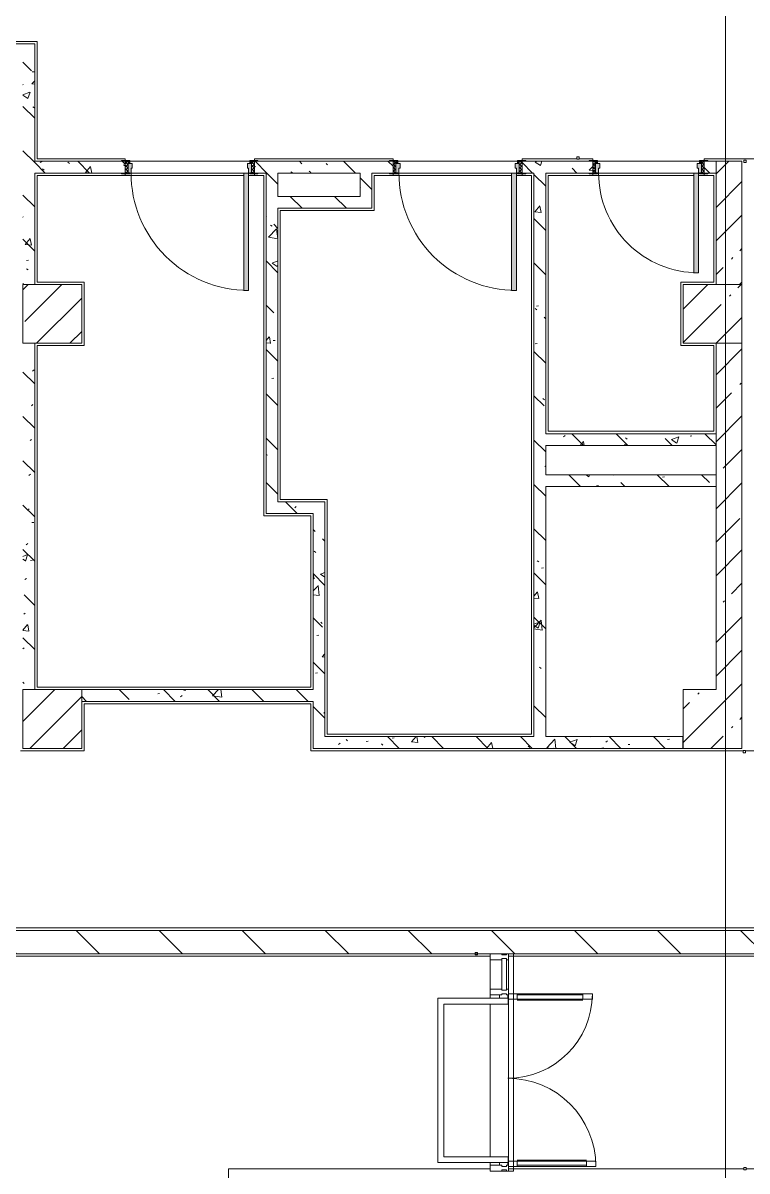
# Model space of a CAD drawing. Header units: millimetres. Extents: x -4005 to 195566, y -8553 to 29000.
# Drawn here: x 139273 to 145437, y 11550 to 21328 of the extents above; entities that cross this region are included whole.
import ezdxf

# ---------------------------------------------------------------- set-up
doc = ezdxf.new("R2010")
doc.units = ezdxf.units.MM
for name, color, linetype, lineweight, true_color in [('A-DETL-GENF-9', 7, 'Continuous', 5, 0xaaaaaa), ('A-DOOR-2', 7, 'Continuous', 5, 0xaaaaaa), ('A-DOOR-3', 7, 'Continuous', 5, 0xe2e2e2), ('A-DOOR-FRAM-2', 7, 'Continuous', 5, 0xe2e2e2), ('A-DOOR-FRAM-3', 7, 'Continuous', 5, 0xaaaaaa), ('A-FLOR-2', 7, 'Continuous', 5, 0xaaaaaa), ('I-WALL-8', 7, 'Continuous', 5, 0x787878)]:
    doc.layers.add(name, color=color, linetype=linetype, lineweight=lineweight, true_color=true_color)
for name, color, linetype, lineweight in [('A-GLAZ-CURT-2', 7, 'Continuous', 5), ('A-GLAZ-CWMG-2', 7, 'Continuous', 5), ('A-WALL', 7, 'Continuous', 9), ('A-WALL-2', 7, 'Continuous', 5), ('I-WALL-6', 7, 'Continuous', 5), ('S-COLS-3', 7, 'Continuous', 5), ('Оси', 7, 'Continuous', 9)]:
    doc.layers.add(name, color=color, linetype=linetype, lineweight=lineweight)
pattern_1 = [(45, (60693.44, 0), (-285.1231, 285.1231), []), (45, (60978.57, 0), (-285.1231, 285.1231), [504.031, -100.806, 16.764, -84.042])]
pattern_2 = [(135, (60693.44, 0), (-377.1708, -377.1708), [533.4, -88.9, 17.78, -88.9]), (135, (60693.44, 376.94), (-377.1708, -377.1708), []), (50, (60693.44, 0), (637.6445, -55.7866), [66.675, -733.425]), (355, (60693.44, 0), (-123.3494, 668.699), [53.34, -586.74]), (100.451, (60746.6, -4.65), (514.299, 612.908), [56.665, -623.315]), (46.184, (60693.44, 177.8), (948.7764, -147.15), [100.012, -1100.137]), (96.636, (60772.5, 165.5), (830.909, 865.997), [84.998, -934.973]), (351.184, (60693.4, 177.8), (830.918, 865.988), [80.01, -880.11]), (21, (60782.34, 133.35), (530.6506, -357.9283), [66.675, -733.425]), (326, (60782.34, 133.35), (216.308, 644.6585), [53.34, -586.74]), (71.451, (60826.57, 103.5), (746.9596, 286.7243), [56.665, -623.315]), (37.5, (60693.44, 0), (10.81053, 295.9426), [16.764, -562.864, 16.764, -578.866, -588.962]), (37.5, (60693.44, 0), (10.81053, 295.9426), [-1175.258, 16.764, -572.198]), (7.5, (60693.44, 0), (233.8692, 350.6318), [16.764, -322.834, 16.764, -549.529, -224.472]), (7.5, (60693.44, 0), (233.8692, 350.6318), [-905.891, 16.764, -207.708]), (327.5, (60495.2, 0), (474.5678, -20.0513), [16.764, -205.486, 16.764, -676.656, -920.115]), (327.5, (60495.2, 0), (474.5678, -20.0513), [-915.67, 16.764, -903.351]), (317.5, (60406.3, 0), (518.4522, 88.9934), [16.764, -272.161, 16.764, -443.738, -653.415]), (317.5, (60406.3, 0), (518.4522, 88.9934), [-749.427, 16.764, -636.651])]
pattern_3 = [(135, (1751.41, 114.685), (-14.14214, -14.14214), []), (225, (1751.41, 114.685), (14.14214, -14.14214), [])]
pattern_4 = [(45, (-371.384, 114.685), (-14.1421, 14.1421), []), (135, (-371.384, 114.685), (-14.1421, -14.1421), [])]
pattern_5 = [(135, (60693.44, 0), (-353.5534, -353.5534), [])]

# ---------------------------------------------------------------- blocks, each defined once
blk = doc.blocks.new('110_Дверь_СКБ_1Ст_Внутренняя1 - Д-11п 1100x2100h_кладовые _все__ коридор _между помещениями блока столовой__ моечные _все_ 2-32102277-1_4_1_птичка')
at = {"layer": 'A-DOOR-2'}
h = blk.add_hatch(dxfattribs=at)
h.set_pattern_fill('FP_182', color=256, style=0, pattern_type=2)
h.set_pattern_definition(pattern_3)
h.paths.add_polyline_path([(537.5, -50), (562.5, -50), (562.5, 50), (537.5, 50)])
at = {"layer": 'A-DOOR-3'}
h = blk.add_hatch(color=256, dxfattribs=at)
h.paths.add_polyline_path([(-487.5, -30), (-477.5, -30), (-477.5, 10), (-487.5, 10), (-487.5, 50), (-512.5, 50), (-512.5, -30)])
h.paths.add_polyline_path([(512.5, -30), (537.5, -30), (537.5, 50), (512.5, 50), (512.5, 10), (502.5, 10), (502.5, -30)])
at = {"layer": 'A-DOOR-FRAM-2'}
for points in [[(-447.5, 50), (-447.5, 1050), (-487.5, 1050), (-487.5, 50)], [(-567.5, 50), (-497.5, 50), (-497.5, 58), (-567.5, 58)], [(562.5, 50), (592.5, 50), (592.5, 58), (522.5, 58), (522.5, 50), (542.6, 50)], [(-567.5, -58), (-497.5, -58), (-497.5, -50), (-567.5, -50)], [(-497.5, -50), (-497.5, -30), (-512.5, -30), (-512.5, -50)], [(537.5, -50), (537.5, -30), (522.5, -30), (522.5, -50)], [(562.5, -58), (592.5, -58), (592.5, -50), (522.5, -50), (522.5, -58), (560.5, -58)]]:
    blk.add_hatch(color=256, dxfattribs=at).paths.add_polyline_path(points)
at = {"layer": 'A-DOOR-FRAM-3'}
h = blk.add_hatch(dxfattribs=at)
h.set_pattern_fill('FP_183', color=256, style=0, pattern_type=2)
h.set_pattern_definition(pattern_4)
h.paths.add_polyline_path([(-537.5, -50), (-512.5, -50), (-512.5, 50), (-537.5, 50)])
at = {"layer": 'A-DOOR-2'}
for p, q in [((-487.5, 1050), (-487.5, 50)), ((-447.5, 1050), (-487.5, 1050)), ((-447.5, 50), (-447.5, 1050)), ((-487.5, 50), (-447.5, 50))]:
    blk.add_line(p, q, dxfattribs=at)
blk.add_arc((-487.5, 50), 1000, 360, 90, dxfattribs=at)
at = {"layer": 'A-DOOR-FRAM-3'}
for p, q in [((-497.5, 58), (-567.5, 58)), ((-567.5, 58), (-567.5, 50)), ((-567.5, 50), (-497.5, 50)), ((-512.5, 50), (-537.5, 50)), ((-537.5, 50), (-537.5, -50)), ((-487.5, 50), (-512.5, 50)), ((-512.5, 50), (-512.5, -30)), ((-512.5, -50), (-512.5, 50)), ((-497.5, 50), (-512.5, 50)), ((-512.5, 50), (-512.5, 49)), ((-512.5, 49), (-497.5, 49)), ((-497.5, 50), (-497.5, 58)), ((-497.5, 49), (-497.5, 50)), ((-487.5, 10), (-487.5, 50)), ((-477.5, 10), (-487.5, 10)), ((-477.5, -30), (-477.5, 10)), ((512.5, 10), (502.5, 10)), ((502.5, 10), (502.5, -30)), ((512.5, 50), (512.5, 10)), ((537.5, 50), (512.5, 50)), ((592.5, 58), (522.5, 58)), ((522.5, 58), (522.5, 50)), ((537.5, 50), (522.5, 50)), ((522.5, 50), (522.5, 49)), ((522.5, 50), (592.5, 50)), ((522.5, 49), (537.5, 49)), ((537.5, -30), (537.5, 50)), ((562.5, 50), (537.5, 50)), ((537.5, 50), (537.5, -50)), ((537.5, 49), (537.5, 50)), ((562.5, -50), (562.5, 50)), ((592.5, 50), (592.5, 58)), ((-497.5, -50), (-567.5, -50)), ((-567.5, -50), (-567.5, -58)), ((-567.5, -58), (-497.5, -58)), ((-537.5, -50), (-512.5, -50)), ((-512.5, -30), (-477.5, -30)), ((-497.5, -30), (-512.5, -30)), ((-512.5, -30), (-512.5, -50)), ((-512.5, -50), (-497.5, -50)), ((-497.5, -50), (-497.5, -30)), ((-497.5, -58), (-497.5, -50)), ((502.5, -30), (537.5, -30)), ((537.5, -30), (522.5, -30)), ((522.5, -30), (522.5, -50)), ((522.5, -50), (537.5, -50)), ((592.5, -50), (522.5, -50)), ((522.5, -50), (522.5, -58)), ((522.5, -58), (592.5, -58)), ((537.5, -50), (537.5, -30)), ((537.5, -50), (562.5, -50)), ((592.5, -58), (592.5, -50))]:
    blk.add_line(p, q, dxfattribs=at)
blk = doc.blocks.new('110_Дверь_СКБ_1Ст_Внутренняя1 - Д-11п 1100x2100h_кладовые _все__ коридор _между помещениями блока столовой__ моечные _все_ 2-V149-1_4_1_птичка')
at = {"layer": 'A-DOOR-2'}
h = blk.add_hatch(dxfattribs=at)
h.set_pattern_fill('FP_182', color=256, style=0, pattern_type=2)
h.set_pattern_definition(pattern_3)
h.paths.add_polyline_path([(562.5, 50), (537.5, 50), (537.5, -50), (562.5, -50)])
at = {"layer": 'A-DOOR-3'}
h = blk.add_hatch(color=256, dxfattribs=at)
h.paths.add_polyline_path([(537.5, 50), (512.5, 50), (512.5, 10), (502.5, 10), (502.5, -30), (537.5, -30)])
h.paths.add_polyline_path([(-497.5, 50), (-512.5, 50), (-512.5, -30), (-477.5, -30), (-477.5, 10), (-487.5, 10), (-487.5, 50)])
at = {"layer": 'A-DOOR-FRAM-2'}
for points in [[(-487.5, 1050), (-487.5, 50), (-447.5, 50), (-447.5, 1050)], [(-537.5, 58), (-567.5, 58), (-567.5, 50), (-497.5, 50), (-497.5, 58), (-517.5, 58)], [(592.5, 58), (522.5, 58), (522.5, 50), (592.5, 50)], [(-537.5, -50), (-567.5, -50), (-567.5, -58), (-497.5, -58), (-497.5, -50), (-513.9, -50)], [(-512.5, -30), (-512.5, -50), (-497.5, -50), (-497.5, -30)], [(522.5, -30), (522.5, -50), (537.5, -50), (537.5, -30)], [(562.5, -50), (522.5, -55.2), (522.5, -58), (592.5, -58), (592.5, -50)]]:
    blk.add_hatch(color=256, dxfattribs=at).paths.add_polyline_path(points)
at = {"layer": 'A-DOOR-FRAM-3'}
h = blk.add_hatch(dxfattribs=at)
h.set_pattern_fill('FP_183', color=256, style=0, pattern_type=2)
h.set_pattern_definition(pattern_4)
h.paths.add_polyline_path([(-512.5, 50), (-537.5, 50), (-537.5, -50), (-512.5, -48.8)])
at = {"layer": 'A-DOOR-2'}
for p, q in [((-487.5, 1050), (-487.5, 50)), ((-447.5, 1050), (-487.5, 1050)), ((-447.5, 50), (-447.5, 1050)), ((-487.5, 50), (-447.5, 50))]:
    blk.add_line(p, q, dxfattribs=at)
blk.add_arc((-487.5, 50), 1000, 360, 90, dxfattribs=at)
at = {"layer": 'A-DOOR-FRAM-3'}
for p, q in [((-497.5, 58), (-567.5, 58)), ((-567.5, 58), (-567.5, 50)), ((-567.5, 50), (-497.5, 50)), ((-512.5, 50), (-537.5, 50)), ((-537.5, 50), (-537.5, -50)), ((-487.5, 50), (-512.5, 50)), ((-512.5, 50), (-512.5, -30)), ((-512.5, -50), (-512.5, 50)), ((-497.5, 50), (-512.5, 50)), ((-512.5, 50), (-512.5, 49)), ((-512.5, 49), (-497.5, 49)), ((-497.5, 50), (-497.5, 58)), ((-497.5, 49), (-497.5, 50)), ((-487.5, 10), (-487.5, 50)), ((-477.5, 10), (-487.5, 10)), ((-477.5, -30), (-477.5, 10)), ((512.5, 10), (502.5, 10)), ((502.5, 10), (502.5, -30)), ((512.5, 50), (512.5, 10)), ((537.5, 50), (512.5, 50)), ((592.5, 58), (522.5, 58)), ((522.5, 58), (522.5, 50)), ((537.5, 50), (522.5, 50)), ((522.5, 50), (522.5, 49)), ((522.5, 50), (592.5, 50)), ((522.5, 49), (537.5, 49)), ((537.5, -30), (537.5, 50)), ((562.5, 50), (537.5, 50)), ((537.5, 50), (537.5, -50)), ((537.5, 49), (537.5, 50)), ((562.5, -50), (562.5, 50)), ((592.5, 50), (592.5, 58)), ((-497.5, -50), (-567.5, -50)), ((-567.5, -50), (-567.5, -58)), ((-567.5, -58), (-497.5, -58)), ((-537.5, -50), (-512.5, -50)), ((-512.5, -30), (-477.5, -30)), ((-497.5, -30), (-512.5, -30)), ((-512.5, -30), (-512.5, -50)), ((-512.5, -50), (-497.5, -50)), ((-497.5, -50), (-497.5, -30)), ((-497.5, -58), (-497.5, -50)), ((502.5, -30), (537.5, -30)), ((537.5, -30), (522.5, -30)), ((522.5, -30), (522.5, -50)), ((522.5, -50), (537.5, -50)), ((592.5, -50), (522.5, -50)), ((522.5, -50), (522.5, -58)), ((522.5, -58), (592.5, -58)), ((537.5, -50), (537.5, -30)), ((537.5, -50), (562.5, -50)), ((592.5, -58), (592.5, -50))]:
    blk.add_line(p, q, dxfattribs=at)
blk = doc.blocks.new('Системная панель - Стекло - 40мм-22736316-1_4_1_птичка')
at = {"layer": 'A-GLAZ-CURT-2'}
for p, q in [((135, 0), (-135, 0)), ((-135, 0), (-135, -40)), ((135, -40), (135, 0)), ((-135, -40), (135, -40))]:
    blk.add_line(p, q, dxfattribs=at)
blk = doc.blocks.new('Прямоугольный импост - Импост структурный с накладкой - 160мм Темный-32274872-1_4_1_птичка')
at = {"layer": 'A-GLAZ-CWMG-2'}
for p, q in [((82557, 13100), (82557, 13350)), ((82714, 13100), (82714, 13350))]:
    blk.add_line(p, q, dxfattribs=at)
blk = doc.blocks.new('Прямоугольный импост - Импост структурный с накладкой - 160мм Темный-30755840-1_4_1_птичка')
at = {"layer": 'A-GLAZ-CWMG-2'}
for p, q in [((-50, 40), (-50, 140)), ((-50, 140), (0, 140)), ((0, 140), (0, 40)), ((-40, 40), (-50, 40)), ((-50, -17), (-50, 0)), ((-50, 0), (-40, 0)), ((-40, 0), (-40, 40)), ((-10, 40), (-10, 0)), ((0, 40), (-10, 40)), ((-10, 0), (0, 0)), ((0, 0), (0, -17)), ((0, -17), (-50, -17))]:
    blk.add_line(p, q, dxfattribs=at)
blk = doc.blocks.new('Дверь_Витражная_остекление_ - ДВН_CОШ в витраже В-7-32274869-1_4_1_птичка')
at = {"layer": 'A-DETL-GENF-9'}
for p, q in [((-735, 730), (-690, 730)), ((-735, 730), (-735, 17)), ((-690, 730), (-735, 730)), ((-735, 730), (-735, 17)), ((-690, 730), (-690, 14.3)), ((-690, 14.3), (-690, 730)), ((735, 760), (690, 760)), ((690, 760), (690, 14.3)), ((735, 760), (690, 760)), ((690, 760), (690, 14.3)), ((735, 760), (735, 17)), ((735, 17), (735, 760)), ((-735, 650), (-690, 650)), ((-725, 650), (-725, 90)), ((-681, 650), (-681, 90)), ((681, 680), (681, 90)), ((735, 680), (690, 680)), ((725, 680), (725, 90)), ((-735, 90), (-690, 90)), ((-697, 10), (-725, 10)), ((-725, 10), (-697, 10)), ((-697, 10), (-725, 10)), ((735, 90), (690, 90)), ((702.2, 10), (725, 10)), ((702.2, 10), (725, 10)), ((702.2, 10), (725, 10)), ((-725, -60), (-697.4, -60)), ((725, -60), (702.6, -60))]:
    blk.add_line(p, q, dxfattribs=at)
at = {"layer": 'A-DOOR-2'}
for p, q in [((-735, 730), (-735, 17)), ((735, 760), (735, 17))]:
    blk.add_line(p, q, dxfattribs=at)
for centre, radius, start, end in [((-735, 10), 720, 360, 90), ((735, 10), 750, 90, 180)]:
    blk.add_arc(centre, radius, start, end, dxfattribs=at)
blk = doc.blocks.new('Прямоугольный импост - Импост структурный с накладкой - 160мм Темный-30755836-1_4_1_птичка')
at = {"layer": 'A-GLAZ-CWMG-2'}
for p, q in [((-25, 40), (-25, 140)), ((-25, 140), (25, 140)), ((25, 140), (25, 40)), ((-15, 40), (-25, 40)), ((-25, -17), (-25, 0)), ((-25, 0), (-15, 0)), ((-15, 0), (-15, 40)), ((15, 40), (15, 0)), ((25, 40), (15, 40)), ((15, 0), (25, 0)), ((25, 0), (25, -17)), ((25, -17), (-25, -17))]:
    blk.add_line(p, q, dxfattribs=at)
blk = doc.blocks.new('Прямоугольный импост - Импост структурный с накладкой - 160мм Темный-30755843-1_4_1_птичка')
at = {"layer": 'A-GLAZ-CWMG-2'}
for p, q in [((0, 140), (-50, 140)), ((-50, 140), (-50, 40)), ((0, 40), (0, 140)), ((-50, 40), (-40, 40)), ((-40, 0), (-50, 0)), ((-50, 0), (-50, -17)), ((-40, 40), (-40, 0)), ((-10, 0), (-10, 40)), ((-10, 40), (0, 40)), ((0, 0), (-10, 0)), ((0, -17), (0, 0)), ((-50, -17), (0, -17))]:
    blk.add_line(p, q, dxfattribs=at)
blk = doc.blocks.new('110_Дверь_СКБ_1Ст_Внутренняя1 - Д-7_п__950x2100h_Туалет-V172-1_4_1_птичка')
at = {"layer": 'A-DOOR-2'}
h = blk.add_hatch(dxfattribs=at)
h.set_pattern_fill('FP_186', color=256, style=0, pattern_type=2)
h.set_pattern_definition([(135, (1826.41, 114.685), (-14.14214, -14.14214), []), (225, (1826.41, 114.685), (14.14214, -14.14214), [])])
h.paths.add_polyline_path([(487.5, 50), (462.5, 50), (462.5, -50), (487.5, -50)])
at = {"layer": 'A-DOOR-3'}
h = blk.add_hatch(color=256, dxfattribs=at)
h.paths.add_polyline_path([(437.5, 50), (437.5, 10), (427.5, 10), (427.5, -30), (462.5, -30), (462.5, 50), (447.5, 50)])
h.paths.add_polyline_path([(-422.5, 50), (-437.5, 50), (-437.5, -30), (-402.5, -30), (-402.5, 10), (-412.5, 10), (-412.5, 50)])
at = {"layer": 'A-DOOR-FRAM-2'}
for points in [[(-372.5, 900), (-412.5, 900), (-412.5, 50), (-372.5, 50), (-372.5, 622.5)], [(-492.5, 58), (-492.5, 50), (-422.5, 50), (-422.5, 58), (-462.5, 58)], [(467.5, 58), (447.5, 58), (447.5, 50), (517.5, 50), (517.5, 58), (487.5, 58)], [(-492.5, -50), (-492.5, -58), (-422.5, -58), (-422.5, -50), (-462.5, -50)], [(-437.5, -30), (-437.5, -50), (-422.5, -50), (-422.5, -30)], [(447.5, -30), (447.5, -50), (462.5, -50), (462.5, -30)], [(487.5, -50), (447.5, -50), (447.5, -58), (517.5, -58), (517.5, -50), (488.2, -50)]]:
    blk.add_hatch(color=256, dxfattribs=at).paths.add_polyline_path(points)
at = {"layer": 'A-DOOR-FRAM-3'}
h = blk.add_hatch(dxfattribs=at)
h.set_pattern_fill('FP_187', color=256, style=0, pattern_type=2)
h.set_pattern_definition([(45, (-296.384, 114.685), (-14.1421, 14.1421), []), (135, (-296.384, 114.685), (-14.1421, -14.1421), [])])
h.paths.add_polyline_path([(-437.5, 50), (-462.5, 50), (-462.5, -50), (-437.5, -50)])
at = {"layer": 'A-DOOR-2'}
for p, q in [((-412.5, 900), (-412.5, 50)), ((-372.5, 900), (-412.5, 900)), ((-372.5, 50), (-372.5, 900)), ((-412.5, 50), (-372.5, 50))]:
    blk.add_line(p, q, dxfattribs=at)
blk.add_arc((-412.5, 50), 850, 360, 90, dxfattribs=at)
at = {"layer": 'A-DOOR-FRAM-3'}
for p, q in [((-422.5, 58), (-492.5, 58)), ((-492.5, 58), (-492.5, 50)), ((-492.5, 50), (-422.5, 50)), ((-437.5, 50), (-462.5, 50)), ((-462.5, 50), (-462.5, -50)), ((-412.5, 50), (-437.5, 50)), ((-437.5, 50), (-437.5, -30)), ((-437.5, -50), (-437.5, 50)), ((-422.5, 50), (-437.5, 50)), ((-437.5, 50), (-437.5, 49)), ((-437.5, 49), (-422.5, 49)), ((-422.5, 50), (-422.5, 58)), ((-422.5, 49), (-422.5, 50)), ((-412.5, 10), (-412.5, 50)), ((-402.5, 10), (-412.5, 10)), ((-402.5, -30), (-402.5, 10)), ((437.5, 10), (427.5, 10)), ((427.5, 10), (427.5, -30)), ((437.5, 50), (437.5, 10)), ((462.5, 50), (437.5, 50)), ((517.5, 58), (447.5, 58)), ((447.5, 58), (447.5, 50)), ((462.5, 50), (447.5, 50)), ((447.5, 50), (447.5, 49)), ((447.5, 50), (517.5, 50)), ((447.5, 49), (462.5, 49)), ((462.5, -30), (462.5, 50)), ((487.5, 50), (462.5, 50)), ((462.5, 50), (462.5, -50)), ((462.5, 49), (462.5, 50)), ((487.5, -50), (487.5, 50)), ((517.5, 50), (517.5, 58)), ((-422.5, -50), (-492.5, -50)), ((-492.5, -50), (-492.5, -58)), ((-492.5, -58), (-422.5, -58)), ((-462.5, -50), (-437.5, -50)), ((-437.5, -30), (-402.5, -30)), ((-422.5, -30), (-437.5, -30)), ((-437.5, -30), (-437.5, -50)), ((-437.5, -50), (-422.5, -50)), ((-422.5, -50), (-422.5, -30)), ((-422.5, -58), (-422.5, -50)), ((427.5, -30), (462.5, -30)), ((462.5, -30), (447.5, -30)), ((447.5, -30), (447.5, -50)), ((447.5, -50), (462.5, -50)), ((517.5, -50), (447.5, -50)), ((447.5, -50), (447.5, -58)), ((447.5, -58), (517.5, -58)), ((462.5, -50), (462.5, -30)), ((462.5, -50), (487.5, -50)), ((517.5, -58), (517.5, -50))]:
    blk.add_line(p, q, dxfattribs=at)
blk = doc.blocks.new('BSC_Колонна _Прямоугольная - 500х500-V181-1_4_1_птичка')
at = {"layer": 'S-COLS-3'}
h = blk.add_hatch(dxfattribs=at)
h.set_pattern_fill('FP_220', color=256, style=0, pattern_type=2)
h.set_pattern_definition([(45, (-78830, -15400), (-285.1231, 285.1231), []), (45, (-78544.88, -15400), (-285.1231, 285.1231), [504.031, -100.806, 16.764, -84.042])])
h.paths.add_polyline_path([(250, -250), (250, 250), (-250, 250), (-250, -250), (-57.9, -250)])
for p, q in [((250, 250), (-250, 250)), ((-250, 250), (-250, -250)), ((250, -250), (250, 250)), ((-250, -250), (250, -250))]:
    blk.add_line(p, q, dxfattribs=at)
blk = doc.blocks.new('BSC_Колонна _Прямоугольная - 500х500-V197-1_4_1_птичка')
at = {"layer": 'S-COLS-3'}
h = blk.add_hatch(dxfattribs=at)
h.set_pattern_fill('FP_231', color=256, style=0, pattern_type=2)
h.set_pattern_definition([(45, (-78830, -18850), (-285.1231, 285.1231), []), (45, (-78544.88, -18850), (-285.1231, 285.1231), [504.031, -100.806, 16.764, -84.042])])
h.paths.add_polyline_path([(250, -250), (250, 250), (-250, 250), (-250, -250), (-130.2, -250)])
for p, q in [((250, 250), (-250, 250)), ((-250, 250), (-250, -250)), ((250, -250), (250, 250)), ((-250, -250), (250, -250))]:
    blk.add_line(p, q, dxfattribs=at)
blk = doc.blocks.new('BSC_Колонна _Прямоугольная - 500х500-V198-1_4_1_птичка')
at = {"layer": 'S-COLS-3'}
h = blk.add_hatch(dxfattribs=at)
h.set_pattern_fill('FP_232', color=256, style=0, pattern_type=2)
h.set_pattern_definition([(45, (-84450, -18850), (-285.1231, 285.1231), []), (45, (-84164.88, -18850), (-285.1231, 285.1231), [504.031, -100.806, 16.764, -84.042])])
h.paths.add_polyline_path([(250, -250), (250, 250), (-250, 250), (-250, -250), (215.7, -250)])
for p, q in [((250, 250), (-250, 250)), ((-250, 250), (-250, -250)), ((250, -250), (250, 250)), ((-250, -250), (250, -250))]:
    blk.add_line(p, q, dxfattribs=at)

msp = doc.modelspace()

# ---------------------------------------------------------------- hatches: boundary and pattern name
at = {"layer": 'I-WALL-6'}
h = msp.add_hatch(dxfattribs=at)
h.set_pattern_fill('FP_153', color=256, style=0, pattern_type=2)
h.set_pattern_definition(pattern_1)
h.paths.add_polyline_path([(145339.9, 19100), (145393.4, 19100), (145393.4, 20150), (145173.4, 20150), (145173.4, 19100)])
h = msp.add_hatch(dxfattribs=at)
h.set_pattern_fill('FP_153', color=256, style=0, pattern_type=2)
h.set_pattern_definition(pattern_1)
h.paths.add_polyline_path([(145393.4, 15650), (145393.4, 18600), (145173.4, 18600), (145173.4, 15650)])
h = msp.add_hatch(dxfattribs=at)
h.set_pattern_fill('FP_171', color=256, style=0, pattern_type=2)
h.set_pattern_definition(pattern_5)
h.paths.add_polyline_path([(137133.3, 13400), (145393.4, 13400), (145393.4, 13600), (129343.4, 13600), (129343.4, 13400), (136789.5, 13400)])
h = msp.add_hatch(dxfattribs=at)
h.set_pattern_fill('FP_171', color=256, style=0, pattern_type=2)
h.set_pattern_definition(pattern_5)
h.paths.add_polyline_path([(145803.4, 13400), (145833.4, 13400), (145833.4, 13600), (145393.4, 13600), (145393.4, 13400), (145758.3, 13400)])
h.paths.add_polyline_path([(146783.4, 13400), (147311.8, 13400), (147311.8, 13600), (146783.4, 13600)])
h.paths.add_polyline_path([(148904.7, 13400), (149103.4, 13400), (149103.4, 13600), (148893.4, 13600), (148893.4, 13400)])
h.paths.add_polyline_path([(148063.4, 13400), (148193.4, 13400), (148193.4, 13600), (148011.8, 13600), (148011.8, 13400)])
at = {"layer": 'I-WALL-8'}
h = msp.add_hatch(dxfattribs=at)
h.set_pattern_fill('FP_179', color=256, style=0, pattern_type=2)
h.set_pattern_definition(pattern_2)
h.paths.add_polyline_path([(139273.3, 15150), (139273.4, 15150.8), (139273.4, 15650), (139373.3, 15650), (139373.3, 18600), (139273.4, 18600), (139273.4, 19100), (139373.3, 19100), (139373.3, 21150), (139273.3, 21150), (139273.3, 15325.4)])
h = msp.add_hatch(dxfattribs=at)
h.set_pattern_fill('FP_179', color=256, style=0, pattern_type=2)
h.set_pattern_definition(pattern_2)
h.paths.add_polyline_path([(140143.4, 20050), (140143.4, 20150), (139373.3, 20150), (139373.3, 20050), (140113.4, 20050)])
h.paths.add_polyline_path([(141563.1, 20050), (142143.4, 20050), (142143.4, 20150), (141243.4, 20150), (141243.4, 20050), (141463.4, 20050)])
h = msp.add_hatch(dxfattribs=at)
h.set_pattern_fill('FP_179', color=256, style=0, pattern_type=2)
h.set_pattern_definition(pattern_2)
h.paths.add_polyline_path([(142243.4, 19750), (142243.4, 20150), (142143.4, 20150), (142143.4, 19750)])
h = msp.add_hatch(dxfattribs=at)
h.set_pattern_fill('FP_179', color=256, style=0, pattern_type=2)
h.set_pattern_definition(pattern_2)
h.paths.add_polyline_path([(142393.4, 20050), (142423.4, 20050), (142423.4, 20150), (142243.4, 20150), (142243.4, 20050), (142376.7, 20050)])
h.paths.add_polyline_path([(143565.3, 20050), (144123.4, 20050), (144122.8, 20150), (143523.4, 20150), (143523.4, 20050), (143553.4, 20050)])
h.paths.add_polyline_path([(145173.4, 20050), (145173.4, 20150), (145073.4, 20150), (145073.4, 20050), (145153.4, 20050)])
h = msp.add_hatch(dxfattribs=at)
h.set_pattern_fill('FP_179', color=256, style=0, pattern_type=2)
h.set_pattern_definition(pattern_2)
h.paths.add_polyline_path([(141343.4, 17250), (141443.4, 17250), (141443.4, 20050), (141343.4, 20050), (141343.4, 17265.7)])
h = msp.add_hatch(dxfattribs=at)
h.set_pattern_fill('FP_179', color=256, style=0, pattern_type=2)
h.set_pattern_definition(pattern_2)
h.paths.add_polyline_path([(143723.4, 15250), (143723.4, 20050), (143623.4, 20050), (143623.4, 15250), (143660.7, 15250)])
h = msp.add_hatch(dxfattribs=at)
h.set_pattern_fill('FP_179', color=256, style=0, pattern_type=2)
h.set_pattern_definition(pattern_2)
h.paths.add_polyline_path([(141863.4, 19750), (142143.4, 19750), (142143.4, 19850), (141443.4, 19850), (141443.4, 19750), (141647.6, 19750)])
h = msp.add_hatch(dxfattribs=at)
h.set_pattern_fill('FP_179', color=256, style=0, pattern_type=2)
h.set_pattern_definition(pattern_2)
h.paths.add_polyline_path([(145173.4, 17730), (145173.4, 17830), (143723.4, 17830), (143723.4, 17730), (145153.4, 17730)])
h = msp.add_hatch(dxfattribs=at)
h.set_pattern_fill('FP_179', color=256, style=0, pattern_type=2)
h.set_pattern_definition(pattern_2)
h.paths.add_polyline_path([(143723.4, 17380), (145173.4, 17380), (145173.4, 17480), (143723.4, 17480)])
h = msp.add_hatch(dxfattribs=at)
h.set_pattern_fill('FP_179', color=256, style=0, pattern_type=2)
h.set_pattern_definition(pattern_2)
h.paths.add_polyline_path([(141743.4, 17150), (141843.4, 17150), (141843.4, 17250), (141343.4, 17250), (141343.4, 17150), (141723.4, 17150)])
h = msp.add_hatch(dxfattribs=at)
h.set_pattern_fill('FP_179', color=256, style=0, pattern_type=2)
h.set_pattern_definition(pattern_2)
h.paths.add_polyline_path([(141843.4, 15250), (141843.4, 17150), (141743.4, 17150), (141743.4, 15250)])
h = msp.add_hatch(dxfattribs=at)
h.set_pattern_fill('FP_179', color=256, style=0, pattern_type=2)
h.set_pattern_definition(pattern_2)
h.paths.add_polyline_path([(140046.6, 15550), (141743.4, 15550), (141743.4, 15650), (139773.4, 15650), (139773.4, 15550), (139793.4, 15550)])
h = msp.add_hatch(dxfattribs=at)
h.set_pattern_fill('FP_179', color=256, style=0, pattern_type=2)
h.set_pattern_definition(pattern_2)
h.paths.add_polyline_path([(144891.8, 15150), (144891.8, 15250), (141743.4, 15250), (141743.4, 15150), (143660.7, 15150)])
at = {"layer": 'S-COLS-3'}
h = msp.add_hatch(dxfattribs=at)
h.set_pattern_fill('FP_153', color=256, style=0, pattern_type=2)
h.set_pattern_definition(pattern_1)
h.paths.add_polyline_path([(145173.4, 15150), (145393.4, 15150), (145393.4, 15650), (144893.4, 15650), (144893.4, 15150)])

# ---------------------------------------------------------------- linework, layer by layer
at = {"layer": 'A-FLOR-2'}
for p, q in [((139073.3, 21170), (139393.3, 21170)), ((139393.3, 21170), (139393.3, 20170)), ((139393.3, 20170), (140143.4, 20170)), ((140143.4, 20170), (140143.4, 20158)), ((141243.4, 20158), (141243.4, 20170)), ((141243.4, 20170), (142423.4, 20170)), ((142423.4, 20170), (142423.4, 20158)), ((143523.4, 20158), (143523.4, 20170)), ((143523.4, 20170), (143988.9, 20170)), ((144008.9, 20170), (144123.4, 20170)), ((144123.4, 20170), (144123.4, 20158)), ((145073.4, 20158), (145073.4, 20170)), ((145073.4, 20170), (146263.4, 20170)), ((139393.3, 20030), (139393.3, 19120)), ((141153.4, 20030), (139393.3, 20030)), ((140143.4, 20042), (140143.4, 20030)), ((141323.4, 20030), (141193.4, 20030)), ((141243.4, 20030), (141243.4, 20042)), ((141323.4, 17130), (141323.4, 20030)), ((143433.4, 20030), (142263.4, 20030)), ((142263.4, 20030), (142263.4, 19730)), ((142423.4, 20042), (142423.4, 20030)), ((143603.4, 20030), (143473.4, 20030)), ((143523.4, 20030), (143523.4, 20042)), ((143603.4, 15270), (143603.4, 20030)), ((144983.4, 20030), (143743.4, 20030)), ((143743.4, 20030), (143743.4, 17850)), ((144123.4, 20042), (144123.4, 20030)), ((145153.4, 20030), (145023.4, 20030)), ((145073.4, 20030), (145073.4, 20042)), ((145153.4, 19120), (145153.4, 20030)), ((142263.4, 19730), (141463.4, 19730)), ((141463.4, 19730), (141463.4, 17270)), ((139393.3, 19120), (139793.4, 19120)), ((139793.4, 19120), (139793.4, 18580)), ((144873.4, 18580), (144873.4, 19120)), ((144873.4, 19120), (145153.4, 19120)), ((139793.4, 18580), (139393.3, 18580)), ((139393.3, 18580), (139393.3, 15670)), ((145153.4, 18580), (144873.4, 18580)), ((145153.4, 17850), (145153.4, 18580)), ((143743.4, 17850), (145153.4, 17850)), ((141463.4, 17270), (141863.4, 17270)), ((141863.4, 17270), (141863.4, 15270)), ((141723.4, 17130), (141323.4, 17130)), ((141723.4, 15670), (141723.4, 17130)), ((139393.3, 15670), (141723.4, 15670)), ((141723.4, 15530), (139793.4, 15530)), ((139793.4, 15530), (139793.4, 15130)), ((141723.4, 15130), (141723.4, 15530)), ((141863.4, 15270), (143603.4, 15270)), ((139793.4, 15130), (139253.4, 15130)), ((145403.9, 15130), (141723.4, 15130)), ((145683.4, 15130), (145423.9, 15130)), ((131523.4, 13620), (145833.4, 13620)), ((143250.4, 13380), (137993.3, 13380)), ((145844.5, 13380), (143407.4, 13380)), ((142804.7, 13022.4), (142804.7, 11622.4)), ((143404.7, 13022.4), (142804.7, 13022.4)), ((143404.7, 12972.4), (143404.7, 13022.4)), ((143407.4, 11600), (143407.4, 13050)), ((142854.7, 11672.4), (142854.7, 12972.4)), ((142854.7, 12972.4), (143404.7, 12972.4)), ((143404.7, 11672.4), (142854.7, 11672.4)), ((143404.7, 11622.4), (143404.7, 11672.4)), ((141023.4, 10880), (141023.4, 11570)), ((141023.4, 11570), (143250.4, 11570)), ((142804.7, 11622.4), (143404.7, 11622.4)), ((143407.4, 11570), (145410.4, 11570)), ((145430.4, 11570), (145683.4, 11570))]:
    msp.add_line(p, q, dxfattribs=at)
at = {"layer": 'A-WALL'}
for p, q in [((145173.4, 20050), (145173.4, 20150)), ((145173.4, 17730), (145173.4, 17830)), ((145173.4, 17380), (145173.4, 17480))]:
    msp.add_line(p, q, dxfattribs=at)
at = {"layer": 'A-WALL-2'}
for p, q in [((144008.9, 20188), (143988.9, 20188)), ((143988.9, 20188), (143988.9, 20168)), ((143988.9, 20168), (144008.9, 20168)), ((144008.9, 20168), (144008.9, 20188)), ((145409.4, 20160), (145409.4, 20140)), ((145429.4, 20160), (145409.4, 20160)), ((145429.4, 20140), (145429.4, 20160)), ((145409.4, 20140), (145429.4, 20140)), ((145403.9, 15132), (145403.9, 15112)), ((145423.9, 15132), (145403.9, 15132)), ((145403.9, 15112), (145423.9, 15112)), ((145423.9, 15112), (145423.9, 15132)), ((143143.4, 13410), (143123.4, 13410)), ((143123.4, 13410), (143123.4, 13390)), ((143143.4, 13390), (143143.4, 13410)), ((143123.4, 13390), (143143.4, 13390)), ((145430.4, 11581), (145410.4, 11581)), ((145410.4, 11581), (145410.4, 11561)), ((145410.4, 11561), (145430.4, 11561)), ((145430.4, 11561), (145430.4, 11581))]:
    msp.add_line(p, q, dxfattribs=at)
at = {"layer": 'I-WALL-6'}
for p, q in [((139373.3, 21150), (139103.3, 21150)), ((139373.3, 20150), (139373.3, 21150)), ((140113.4, 20150), (139373.3, 20150)), ((140183.4, 20150), (141203.4, 20150)), ((142393.4, 20150), (141273.4, 20150)), ((142463.4, 20150), (143483.4, 20150)), ((144093.4, 20150), (143553.4, 20150)), ((144163.4, 20150), (145033.4, 20150)), ((145393.4, 20150), (145103.4, 20150)), ((145393.4, 19100), (145393.4, 20150)), ((139373.3, 19100), (139373.3, 20050)), ((139373.3, 20050), (140113.4, 20050)), ((141153.4, 20050), (140193.4, 20050)), ((141273.4, 20050), (141343.4, 20050)), ((141343.4, 20050), (141343.4, 17150)), ((141443.4, 19850), (141443.4, 20050)), ((141443.4, 20050), (142143.4, 20050)), ((142143.4, 20050), (142143.4, 19850)), ((142243.4, 20050), (142393.4, 20050)), ((142243.4, 19750), (142243.4, 20050)), ((143433.4, 20050), (142473.4, 20050)), ((143553.4, 20050), (143623.4, 20050)), ((143623.4, 20050), (143623.4, 15250)), ((143723.4, 20050), (144093.4, 20050)), ((143723.4, 17830), (143723.4, 20050)), ((144983.4, 20050), (144173.4, 20050)), ((145103.4, 20050), (145173.4, 20050)), ((145173.4, 20050), (145173.4, 19100)), ((142143.4, 19850), (141443.4, 19850)), ((141443.4, 17250), (141443.4, 19750)), ((141443.4, 19750), (142243.4, 19750)), ((139373.3, 15650), (139373.3, 18600)), ((145173.4, 18600), (145173.4, 17830)), ((145393.4, 15650), (145393.4, 18600)), ((145173.4, 17830), (143723.4, 17830)), ((143723.4, 17730), (145173.4, 17730)), ((143723.4, 17480), (143723.4, 17730)), ((145173.4, 17730), (145173.4, 17480)), ((145173.4, 17480), (143723.4, 17480)), ((143723.4, 17380), (145173.4, 17380)), ((143723.4, 15250), (143723.4, 17380)), ((145173.4, 17380), (145173.4, 15650)), ((141843.4, 17250), (141443.4, 17250)), ((141843.4, 15250), (141843.4, 17250)), ((141343.4, 17150), (141743.4, 17150)), ((141743.4, 17150), (141743.4, 15650)), ((141743.4, 15650), (139773.4, 15650)), ((139773.4, 15550), (141743.4, 15550)), ((141743.4, 15550), (141743.4, 15150)), ((143623.4, 15250), (141843.4, 15250)), ((144891.8, 15250), (143723.4, 15250)), ((144891.8, 15150), (144891.8, 15250)), ((141743.4, 15150), (144891.8, 15150)), ((145803.4, 13600), (131503.4, 13600)), ((137973.3, 13400), (145803.4, 13400)), ((143450.4, 13400), (143450.4, 11550)), ((143250.4, 13022.4), (143250.4, 13050)), ((143250.4, 11672.4), (143250.4, 12972.4)), ((143250.4, 11600), (143250.4, 11622.4)), ((143450.4, 11550), (143250.4, 11550))]:
    msp.add_line(p, q, dxfattribs=at)
at = {"layer": 'S-COLS-3'}
for p, q in [((145173.4, 15650), (144893.4, 15650)), ((144893.4, 15650), (144893.4, 15150)), ((145393.4, 15150), (145393.4, 15650)), ((144893.4, 15150), (145393.4, 15150))]:
    msp.add_line(p, q, dxfattribs=at)
at = {"layer": 'Оси'}
msp.add_line((145253.4, 10029.8), (145253.4, 21915.1), dxfattribs=at)

# ---------------------------------------------------------------- block references
at = {"layer": 'A-DOOR-2'}
for name, p, rotation in [('110_Дверь_СКБ_1Ст_Внутренняя1 - Д-11п 1100x2100h_кладовые _все__ коридор _между помещениями блока столовой__ моечные _все_ 2-V149-1_4_1_птичка', (140705.9, 20100), 180), ('110_Дверь_СКБ_1Ст_Внутренняя1 - Д-11п 1100x2100h_кладовые _все__ коридор _между помещениями блока столовой__ моечные _все_ 2-32102277-1_4_1_птичка', (142985.9, 20100), 180), ('110_Дверь_СКБ_1Ст_Внутренняя1 - Д-7_п__950x2100h_Туалет-V172-1_4_1_птичка', (144610.9, 20100), 180), ('Дверь_Витражная_остекление_ - ДВН_CОШ в витраже В-7-32274869-1_4_1_птичка', (143390.4, 12325), 269.9999999999999)]:
    msp.add_blockref(name, p, dxfattribs=dict(at, rotation=rotation))
at = {"layer": 'A-GLAZ-CURT-2', "rotation": 269.9999999999999}
msp.add_blockref('Системная панель - Стекло - 40мм-22736316-1_4_1_птичка', (143390.4, 13225), dxfattribs=at)
at = {"layer": 'A-GLAZ-CWMG-2', "rotation": 89.99999999999993}
msp.add_blockref('Прямоугольный импост - Импост структурный с накладкой - 160мм Темный-30755843-1_4_1_птичка', (143390.4, 13400), dxfattribs=at)
at = {"layer": 'A-GLAZ-CWMG-2'}
msp.add_blockref('Прямоугольный импост - Импост структурный с накладкой - 160мм Темный-32274872-1_4_1_птичка', (60693.4, 0), dxfattribs=at)
at = {"layer": 'A-GLAZ-CWMG-2', "extrusion": (0, 0, -1), "rotation": 270.0000000000001}
for name, p in [('Прямоугольный импост - Импост структурный с накладкой - 160мм Темный-30755836-1_4_1_птичка', (-143390.4, 13075)), ('Прямоугольный импост - Импост структурный с накладкой - 160мм Темный-30755840-1_4_1_птичка', (-143390.4, 11550))]:
    msp.add_blockref(name, p, dxfattribs=at)
at = {"layer": 'S-COLS-3'}
for name, p in [('BSC_Колонна _Прямоугольная - 500х500-V197-1_4_1_птичка', (139523.4, 18850)), ('BSC_Колонна _Прямоугольная - 500х500-V198-1_4_1_птичка', (145143.4, 18850)), ('BSC_Колонна _Прямоугольная - 500х500-V181-1_4_1_птичка', (139523.4, 15400))]:
    msp.add_blockref(name, p, dxfattribs=at)

doc.saveas('drawing.dxf')
